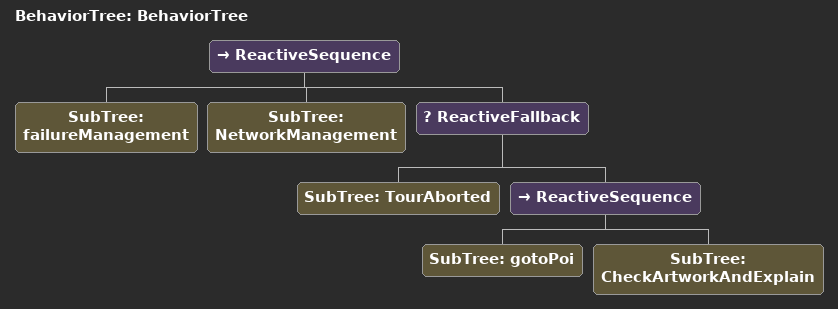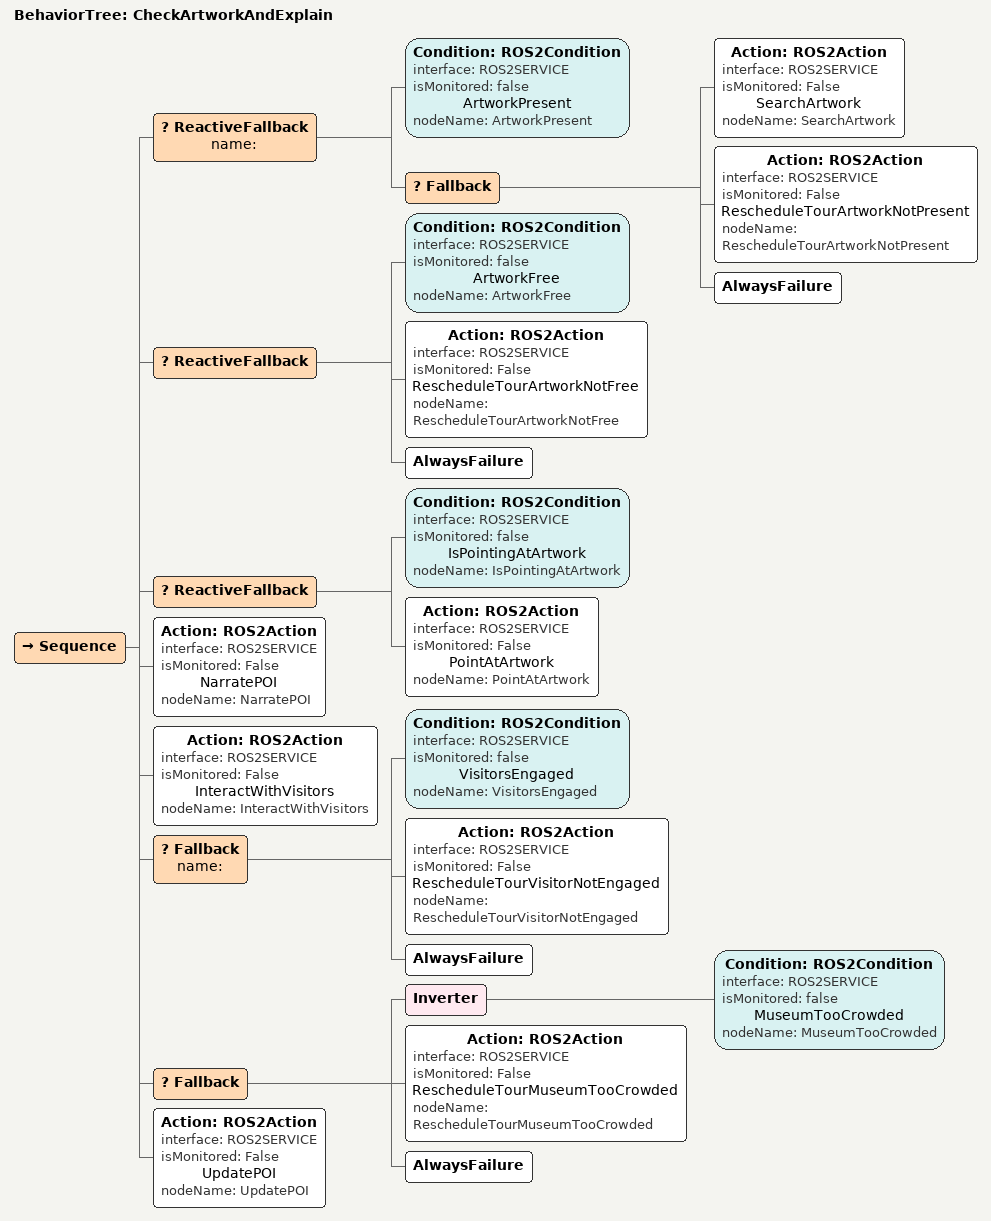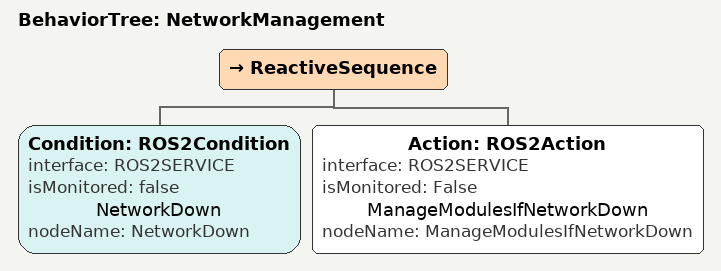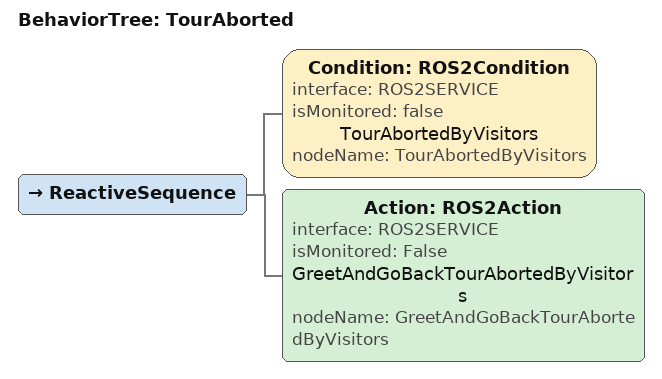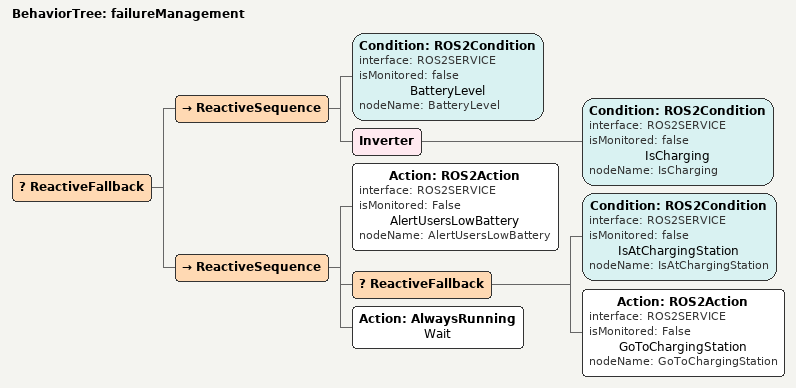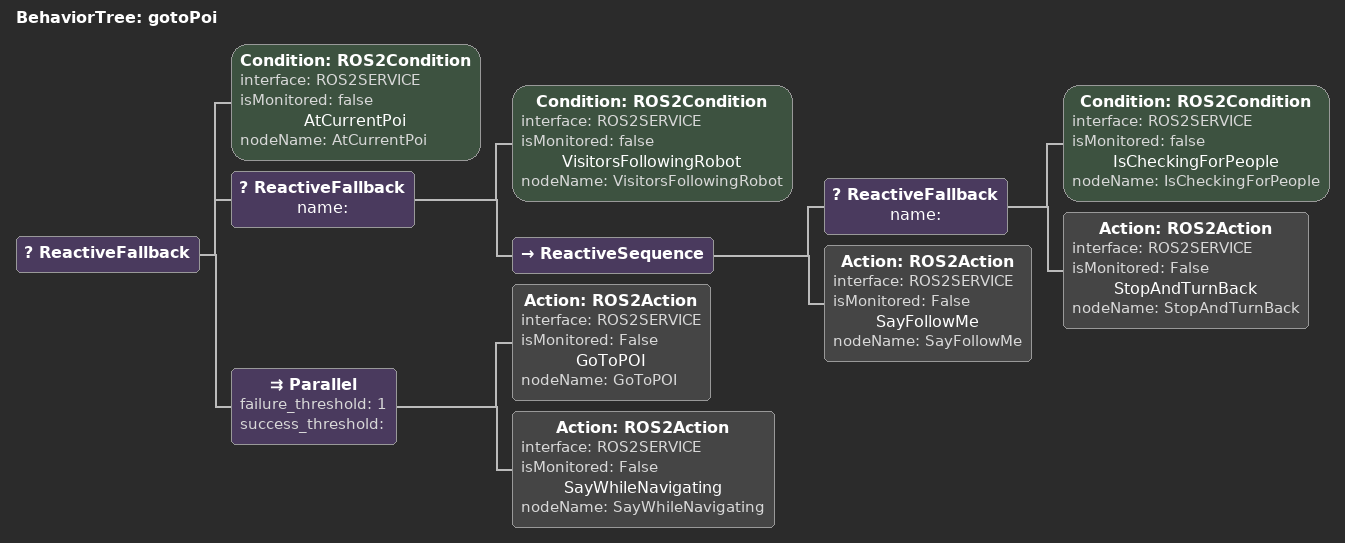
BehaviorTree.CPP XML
<?xml version="1.0"?>
<root main_tree_to_execute="BehaviorTree">
    <BehaviorTree ID="BehaviorTree">
        <ReactiveSequence>
            <SubTree ID="failureManagement"/>
            <SubTree ID="NetworkManagement"/>
            <ReactiveFallback>
                <SubTree ID="TourAborted"/>
                <ReactiveSequence>
                    <SubTree ID="gotoPoi"/>
                    <SubTree ID="CheckArtworkAndExplain"/>
                </ReactiveSequence>
            </ReactiveFallback>
        </ReactiveSequence>
    </BehaviorTree>
    <BehaviorTree ID="CheckArtworkAndExplain">
        <Sequence>
            <ReactiveFallback name="">
                <Condition ID="ROS2Condition" interface="ROS2SERVICE" isMonitored="false" name="ArtworkPresent" nodeName="ArtworkPresent"/>
                <Fallback>
                    <Action ID="ROS2Action" interface="ROS2SERVICE" isMonitored="False" name="SearchArtwork" nodeName="SearchArtwork"/>
                    <Action ID="ROS2Action" interface="ROS2SERVICE" isMonitored="False" name="RescheduleTourArtworkNotPresent" nodeName="RescheduleTourArtworkNotPresent"/>
                    <AlwaysFailure/>
                </Fallback>
            </ReactiveFallback>
            <ReactiveFallback>
                <Condition ID="ROS2Condition" interface="ROS2SERVICE" isMonitored="false" name="ArtworkFree" nodeName="ArtworkFree"/>
                <Action ID="ROS2Action" interface="ROS2SERVICE" isMonitored="False" name="RescheduleTourArtworkNotFree" nodeName="RescheduleTourArtworkNotFree"/>
                <AlwaysFailure/>
            </ReactiveFallback>
            <ReactiveFallback>
                <Condition ID="ROS2Condition" interface="ROS2SERVICE" isMonitored="false" name="IsPointingAtArtwork" nodeName="IsPointingAtArtwork"/>
                <Action ID="ROS2Action" interface="ROS2SERVICE" isMonitored="False" name="PointAtArtwork" nodeName="PointAtArtwork"/>
            </ReactiveFallback>
            <Action ID="ROS2Action" interface="ROS2SERVICE" isMonitored="False" name="NarratePOI" nodeName="NarratePOI"/>
            <Action ID="ROS2Action" interface="ROS2SERVICE" isMonitored="False" name="InteractWithVisitors" nodeName="InteractWithVisitors"/>
            <Fallback name="">
                <Condition ID="ROS2Condition" interface="ROS2SERVICE" isMonitored="false" name="VisitorsEngaged" nodeName="VisitorsEngaged"/>
                <Action ID="ROS2Action" interface="ROS2SERVICE" isMonitored="False" name="RescheduleTourVisitorNotEngaged" nodeName="RescheduleTourVisitorNotEngaged"/>
                <AlwaysFailure/>
            </Fallback>
            <Fallback>
                <Inverter>
                    <Condition ID="ROS2Condition" interface="ROS2SERVICE" isMonitored="false" name="MuseumTooCrowded" nodeName="MuseumTooCrowded"/>
                </Inverter>
                <Action ID="ROS2Action" interface="ROS2SERVICE" isMonitored="False" name="RescheduleTourMuseumTooCrowded" nodeName="RescheduleTourMuseumTooCrowded"/>
                <AlwaysFailure/>
            </Fallback>
            <Action ID="ROS2Action" interface="ROS2SERVICE" isMonitored="False" name="UpdatePOI" nodeName="UpdatePOI"/>
        </Sequence>
    </BehaviorTree>
    <BehaviorTree ID="NetworkManagement">
        <ReactiveSequence>
            <Condition ID="ROS2Condition" interface="ROS2SERVICE" isMonitored="false" name="NetworkDown" nodeName="NetworkDown"/>
            <Action ID="ROS2Action" interface="ROS2SERVICE" isMonitored="False" name="ManageModulesIfNetworkDown" nodeName="ManageModulesIfNetworkDown"/>
        </ReactiveSequence>
    </BehaviorTree>
    <BehaviorTree ID="TourAborted">
        <ReactiveSequence>
            <Condition ID="ROS2Condition" interface="ROS2SERVICE" isMonitored="false" name="TourAbortedByVisitors" nodeName="TourAbortedByVisitors"/>
            <Action ID="ROS2Action" interface="ROS2SERVICE" isMonitored="False" name="GreetAndGoBackTourAbortedByVisitors" nodeName="GreetAndGoBackTourAbortedByVisitors"/>
        </ReactiveSequence>
    </BehaviorTree>
    <BehaviorTree ID="failureManagement">
        <ReactiveFallback>
            <ReactiveSequence>
                <Condition ID="ROS2Condition" interface="ROS2SERVICE" isMonitored="false" name="BatteryLevel" nodeName="BatteryLevel"/>
                <Inverter>
                    <Condition ID="ROS2Condition" interface="ROS2SERVICE" isMonitored="false" name="IsCharging" nodeName="IsCharging"/>
                </Inverter>
            </ReactiveSequence>
            <ReactiveSequence>
                <Action ID="ROS2Action" interface="ROS2SERVICE" isMonitored="False" name="AlertUsersLowBattery" nodeName="AlertUsersLowBattery"/>
                <ReactiveFallback>
                    <Condition ID="ROS2Condition" interface="ROS2SERVICE" isMonitored="false" name="IsAtChargingStation" nodeName="IsAtChargingStation"/>
                    <Action ID="ROS2Action" interface="ROS2SERVICE" isMonitored="False" name="GoToChargingStation" nodeName="GoToChargingStation"/>
                </ReactiveFallback>
                <Action ID="AlwaysRunning" name="Wait"/>
            </ReactiveSequence>
        </ReactiveFallback>
    </BehaviorTree>
    <BehaviorTree ID="gotoPoi">
        <ReactiveFallback>
            <Condition ID="ROS2Condition" interface="ROS2SERVICE" isMonitored="false" name="AtCurrentPoi" nodeName="AtCurrentPoi"/>
            <ReactiveFallback name="">
                <Condition ID="ROS2Condition" interface="ROS2SERVICE" isMonitored="false" name="VisitorsFollowingRobot" nodeName="VisitorsFollowingRobot"/>
                <ReactiveSequence>
                    <ReactiveFallback name="">
                        <Condition ID="ROS2Condition" interface="ROS2SERVICE" isMonitored="false" name="IsCheckingForPeople" nodeName="IsCheckingForPeople"/>
                        <Action ID="ROS2Action" interface="ROS2SERVICE" isMonitored="False" name="StopAndTurnBack" nodeName="StopAndTurnBack"/>
                    </ReactiveFallback>
                    <Action ID="ROS2Action" interface="ROS2SERVICE" isMonitored="False" name="SayFollowMe" nodeName="SayFollowMe"/>
                </ReactiveSequence>
            </ReactiveFallback>
            <Parallel failure_threshold="1" success_threshold="">
                <Action ID="ROS2Action" interface="ROS2SERVICE" isMonitored="False" name="GoToPOI" nodeName="GoToPOI"/>
                <Action ID="ROS2Action" interface="ROS2SERVICE" isMonitored="False" name="SayWhileNavigating" nodeName="SayWhileNavigating"/>
            </Parallel>
        </ReactiveFallback>
    </BehaviorTree>
</root>
